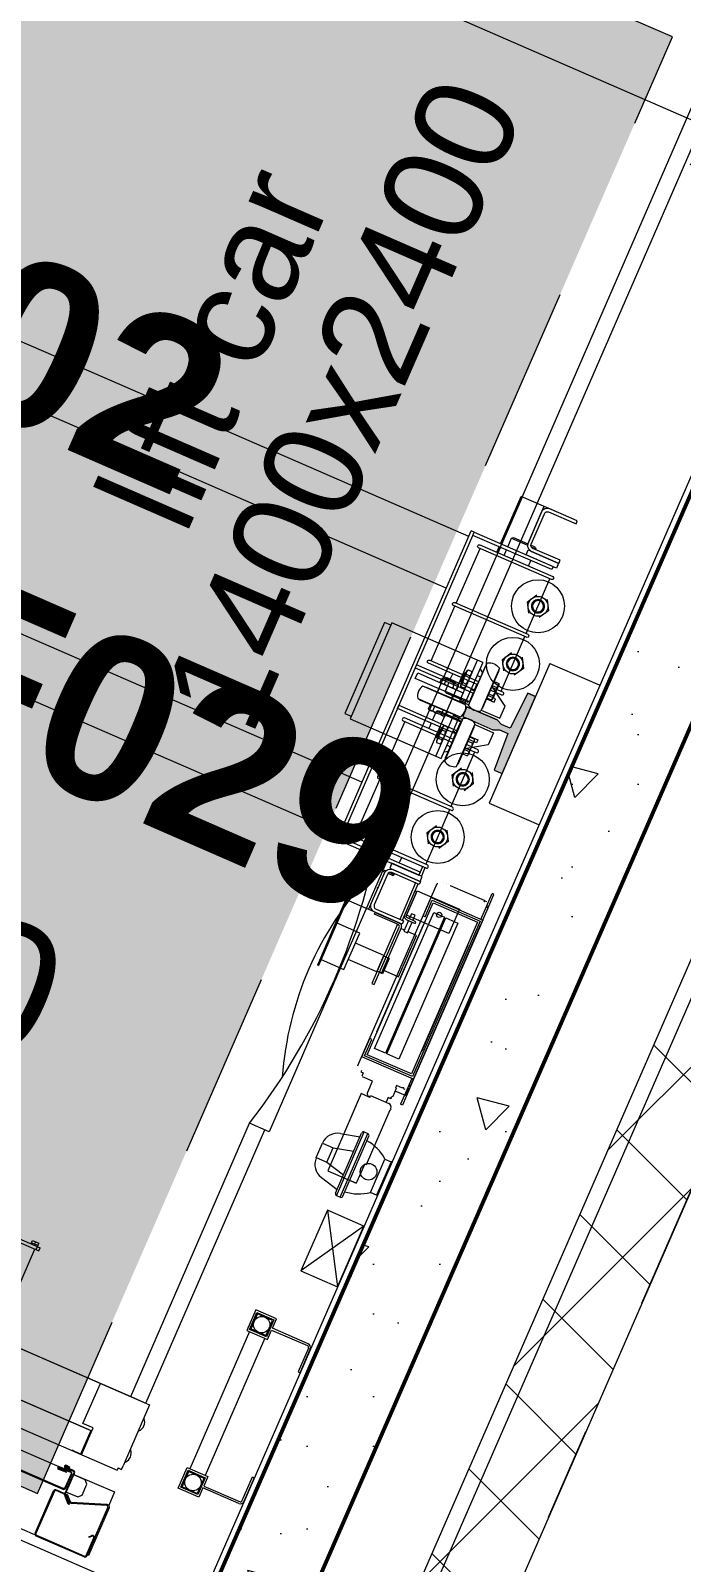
# Model space of a CAD drawing. Header units: millimetres. Extents: x -89663 to 74273, y -103666 to 18539.
# Drawn here: x -6318 to -5335, y -48905 to -46591 of the extents above; entities that cross this region are included whole.
import ezdxf
from ezdxf.enums import TextEntityAlignment as Align

# ---------------------------------------------------------------- set-up
doc = ezdxf.new("R2010")
doc.units = ezdxf.units.MM
doc.header["$MEASUREMENT"] = 0
doc.linetypes.add('Dashed', pattern=[564.444447, 282.222223, -282.222223])
doc.linetypes.add('Double Dashed', pattern=[1093.611073, 529.166651, -211.666656, 141.111112, -211.666656])
for name, color, linetype in [('New_A-05-M_Gross_Int_Catering', 7, 'Continuous'), ('New_A-05-M_Gross_Int_Circulation', 7, 'Continuous'), ('New_A-15-MG_Structural_Grid_Phase_2', 7, 'Continuous'), ('New_A-25-M_Wall_Int', 7, 'Continuous'), ('New_A-80-M_Lift', 7, 'Continuous'), ('New_A-95-D_Dim_Grid.Dim', 7, 'Continuous'), ('New_ArchiCAD Door Markers', 7, 'Continuous')]:
    doc.layers.add(name, color=color, linetype=linetype)
for name, color, linetype, lineweight, true_color in [('New_A-05-M_Gross_Int_Catering_Pen_No__74', 7, 'Continuous', 20, 0x606060), ('New_A-05-M_Gross_Int_Circulation_Pen_No__74', 7, 'Continuous', 20, 0x606060), ('New_A-15-MG_Structural_Grid_Phase_2_Pen_No__222', 7, 'Continuous', 13, 0x65af33), ('New_A-25-M_Wall_Int_Pen_No__107', 7, 'Continuous', 15, 0xa6a6a6), ('New_A-80-M_Lift_Pen_No__107', 7, 'Continuous', 15, 0xa6a6a6), ('New_A-80-M_Lift_Pen_No__27', 7, 'Continuous', 50, 0x2a2a2a), ('New_A-80-M_Lift_Pen_No__61', 7, 'Continuous', 20, 0x6a6a6a)]:
    doc.layers.add(name, color=color, linetype=linetype, lineweight=lineweight, true_color=true_color)
for name, color, linetype, lineweight in [('New_A-25-M_Wall_Int_Pen_No__1', 7, 'Continuous', 13), ('New_A-80-M_Lift_Pen_No__1', 7, 'Continuous', 13), ('New_A-80-M_Lift_Pen_No__89', 8, 'Continuous', 20), ('New_A-95-D_Dim_Grid.Dim_Pen_No__4', 7, 'Continuous', 20), ('New_ArchiCAD Door Markers_Pen_No__1', 7, 'Continuous', 13), ('New_ArchiCAD Door Markers_Pen_No__5', 7, 'Continuous', 25), ('New_ArchiCAD Zone Stamps_Pen_No__9', 7, 'Continuous', 13)]:
    doc.layers.add(name, color=color, linetype=linetype, lineweight=lineweight)
doc.styles.add('GENERATED_STYLE_1', font='')
doc.styles.add('GENERATED_STYLE_2', font='')
doc.styles.add('GENERATED_STYLE_3', font='')
doc.styles.add('GENERATED_STYLE_4', font='')
doc.styles.get('GENERATED_STYLE_1').set_extended_font_data('Arial', bold=True)
doc.styles.get('GENERATED_STYLE_2').set_extended_font_data('Swis721 BT', bold=True)
doc.styles.get('GENERATED_STYLE_3').set_extended_font_data('Arial')
doc.styles.get('GENERATED_STYLE_4').set_extended_font_data('Swis721 BT')
doc.dimstyles.new('GENERATED_STYLE__2', dxfattribs={"dimtxt": 300, "dimasz": 95, "dimexe": 0.18, "dimexo": 0, "dimgap": 0.09, "dimtad": 1, "dimdec": 0, "dimzin": 0, "dimdsep": 46, "dimtxsty": 'GENERATED_STYLE_4', "dimblk": 'ARROWHEAD_2', "dimblk1": 'ARROWHEAD_2', "dimblk2": 'ARROWHEAD_2', "dimcen": 0.09, "dimclrd": 7, "dimclre": 7, "dimclrt": 7, "dimadec": 0, "dimazin": 0, "dimtfac": 1, "dimtdec": 4, "dimtmove": 0, "dimatfit": 3, "dimfxl": 1, "dimtolj": 1, "dimtzin": 0, "dimarcsym": 0})
pattern_1 = [(45, (0, 0), (-367.4235, 367.4235), [50, -250]), (45, (-77.65, 289.8), (-367.4235, 367.4235), [50, -250]), (105, (0, 0), (501.91, 134.4863), [50, -250]), (105, (212.13, 212.13), (501.91, 134.4863), [50, -250]), (165, (35.36, 35.36), (134.4863, 501.91), [50, -250]), (165, (247.5, 247.5), (134.4863, 501.91), [50, -250]), (45, (-35.36, 35.36), (-70.71068, 70.71068), [0, -100, 0, -150]), (90, (7e-15, 70.71), (-100, 0), [0, -75, 0, -125])]

# ---------------------------------------------------------------- blocks, each defined once
blk = doc.blocks.new('Change_WC_INB 0359_27_1', base_point=(-2648.6, -50349.2))
at = {"layer": 'New_A-05-M_Gross_Int_Catering_Pen_No__74', "linetype": 'Continuous'}
blk.add_line((-5235.9, -47859.6), (-5983.6, -49574.3), dxfattribs=at)
at = {"layer": 'New_ArchiCAD Zone Stamps_Pen_No__9'}
for tag, height, style, p in [('ROOM_NAME', 250, 'GENERATED_STYLE_1', (-3071, -48968.5)), ('zoneNameLine2', 250, 'GENERATED_STYLE_1', (-3259.4, -49400.7)), ('ROOM_NUMBER', 200, 'GENERATED_STYLE_3', (-3447.8, -49821.4)), ('measuredAreaCode', 200, 'GENERATED_STYLE_3', (-3604.9, -50181.5)), ('DUMMY_649', 200, 'GENERATED_STYLE_3', (-3297.5, -50315.5)), ('DUMMY_650', 200, 'GENERATED_STYLE_3', (-2947.9, -50467.9)), ('DUMMY_651', 133.3, 'GENERATED_STYLE_3', (-2668.7, -50574.5))]:
    blk.add_attdef(tag, text='', height=height, rotation=336.4404, dxfattribs=dict(at, style=style)).set_placement(p, align=Align.TOP_LEFT)
blk = doc.blocks.new('Slab_44_1', base_point=(-8419.5, -48167.9))
at = {"layer": 'New_A-80-M_Lift_Pen_No__89', "linetype": 'Continuous', "flags": 128}
blk.add_lwpolyline([(-8419.5, -48167.9), (-6008.7, -49219.1), (-4757.7, -46350), (-7168.4, -45298.8)], close=True, dxfattribs=at)
blk = doc.blocks.new('Door Stamp 17_58')
at = {"layer": 'New_ArchiCAD Door Markers_Pen_No__5', "linetype": 'Continuous'}
for p, q in [((623.9, -200), (-623.9, -200)), ((-623.9, -200), (-623.9, -411.8)), ((623.9, -411.8), (623.9, -200)), ((-623.9, -411.8), (623.9, -411.8)), ((-623.9, -411.8), (623.9, -411.8))]:
    blk.add_line(p, q, dxfattribs=at)
at = {"layer": 'New_ArchiCAD Door Markers_Pen_No__1', "style": 'GENERATED_STYLE_2'}
blk.add_attdef('AC_WIDO_ID', text='', height=150, dxfattribs=at).set_placement((-565.1, -367.6), align=Align.BOTTOM_LEFT)
blk = doc.blocks.new('Wall_147_1', base_point=(-8235.2, -48095.5))
at = {"layer": 'New_A-80-M_Lift_Pen_No__107', "linetype": 'Continuous'}
h = blk.add_hatch(dxfattribs=at)
h.set_pattern_fill('Structural_Concrete_0001', color=256, style=0, pattern_type=2)
h.set_pattern_definition(pattern_1)
h.paths.add_polyline_path([(-8235.2, -48095.5), (-8419.5, -48167.9), (-8066.6, -48321.8), (-8010.6, -48193.4)])
h = blk.add_hatch(dxfattribs=at)
h.set_pattern_fill('Structural_Concrete_0001', color=256, style=0, pattern_type=2)
h.set_pattern_definition(pattern_1)
h.paths.add_polyline_path([(-6727.3, -48753), (-6783.3, -48881.3), (-6008.7, -49219.1), (-6081.1, -49034.8)])
at = {"layer": 'New_A-80-M_Lift_Pen_No__1', "linetype": 'Continuous'}
for p, q in [((-8066.6, -48321.8), (-8010.6, -48193.4)), ((-6783.3, -48881.3), (-6727.3, -48753))]:
    blk.add_line(p, q, dxfattribs=at)
at = {"layer": 'New_A-80-M_Lift_Pen_No__1', "linetype": 'Continuous', "flags": 128}
for points in [[(-8010.6, -48193.4), (-8235.2, -48095.5)], [(-8419.5, -48167.9), (-8066.6, -48321.8)], [(-6081.1, -49034.8), (-6727.3, -48753)], [(-6783.3, -48881.3), (-6008.7, -49219.1)]]:
    blk.add_lwpolyline(points, dxfattribs=at)
at = {"layer": 'New_ArchiCAD Door Markers', "linetype": 'Continuous'}
ref = blk.add_blockref('Door Stamp 17_58', (-7369, -48473.2), dxfattribs=dict(at, rotation=336.4404115839918))
ref.add_attrib('AC_WIDO_ID', 'P2-D00.359', dxfattribs={"layer": 'New_ArchiCAD Door Markers_Pen_No__1', "color": 7, "height": 150, "rotation": 336.4404, "style": 'GENERATED_STYLE_2'}).set_placement((-8051.6, -48580.6), align=Align.BOTTOM_LEFT)
blk = doc.blocks.new('Wall_148_1', base_point=(-6081.1, -49034.8))
at = {"layer": 'New_A-80-M_Lift_Pen_No__107', "linetype": 'Continuous'}
h = blk.add_hatch(dxfattribs=at)
h.set_pattern_fill('Structural_Concrete_0001', color=256, style=0, pattern_type=2)
h.set_pattern_definition(pattern_1)
h.paths.add_polyline_path([(-6008.7, -49219.1), (-4757.7, -46350), (-4941.9, -46422.4), (-6081.1, -49034.8)])
at = {"layer": 'New_A-80-M_Lift_Pen_No__27', "linetype": 'Continuous', "flags": 128}
for points in [[(-6008.7, -49219.1), (-4757.7, -46350)], [(-4941.9, -46422.4), (-6081.1, -49034.8)]]:
    blk.add_lwpolyline(points, dxfattribs=at)
blk = doc.blocks.new('Wall_150_1', base_point=(-4494.2, -46449.9))
at = {"layer": 'New_A-25-M_Wall_Int_Pen_No__107', "linetype": 'Continuous'}
h = blk.add_hatch(dxfattribs=at)
h.set_pattern_fill('Concrete_Block_0001', color=256, style=0, pattern_type=2)
h.set_pattern_definition([(45, (0, 0), (-91.92388, 91.92388), []), (135, (0, 0), (91.92388, 91.92388), [])])
h.paths.add_polyline_path([(-4622.5, -46393.9), (-5879.1, -49275.6), (-5750.7, -49331.6), (-4494.2, -46449.9)])
at = {"layer": 'New_A-25-M_Wall_Int_Pen_No__1', "linetype": 'Continuous', "flags": 128}
for points in [[(-4622.5, -46393.9), (-5879.1, -49275.6)], [(-5750.7, -49331.6), (-4494.2, -46449.9)]]:
    blk.add_lwpolyline(points, dxfattribs=at)
blk = doc.blocks.new('Door Stamp 17_66')
at = {"layer": 'New_ArchiCAD Door Markers_Pen_No__5', "linetype": 'Continuous'}
for p, q in [((623.9, -75), (-623.9, -75)), ((-623.9, -75), (-623.9, -286.8)), ((623.9, -286.8), (623.9, -75)), ((-623.9, -286.8), (623.9, -286.8)), ((-623.9, -286.8), (623.9, -286.8))]:
    blk.add_line(p, q, dxfattribs=at)
at = {"layer": 'New_ArchiCAD Door Markers_Pen_No__1', "style": 'GENERATED_STYLE_2'}
blk.add_attdef('AC_WIDO_ID', text='', height=150, dxfattribs=at).set_placement((-565.1, -242.6), align=Align.BOTTOM_LEFT)
blk = doc.blocks.new('Wall_201_1', base_point=(-8419.3, -48167.4))
at = {"layer": 'New_A-80-M_Lift_Pen_No__107', "linetype": 'Continuous'}
for points in [[(-8419.3, -48167.4), (-8439.1, -48175.2), (-8072.4, -48335.1), (-8066.4, -48321.3)], [(-6783.1, -48880.9), (-6789.1, -48894.6), (-5899.4, -49282.6), (-5893.4, -49268.9)]]:
    blk.add_hatch(color=256, dxfattribs=at).paths.add_polyline_path(points)
at = {"layer": 'New_A-80-M_Lift_Pen_No__27', "linetype": 'Continuous'}
for p, q in [((-8072.4, -48335.1), (-8066.4, -48321.3)), ((-6789.1, -48894.6), (-6783.1, -48880.9))]:
    blk.add_line(p, q, dxfattribs=at)
at = {"layer": 'New_A-80-M_Lift_Pen_No__27', "linetype": 'Continuous', "flags": 128}
for points in [[(-8439.1, -48175.2), (-8072.4, -48335.1)], [(-8066.4, -48321.3), (-8419.3, -48167.4)], [(-5893.4, -49268.9), (-6783.1, -48880.9)], [(-6789.1, -48894.6), (-5899.4, -49282.6)], [(-5899.4, -49282.6), (-5893.4, -49268.9)]]:
    blk.add_lwpolyline(points, dxfattribs=at)
at = {"layer": 'New_ArchiCAD Door Markers', "linetype": 'Continuous'}
ref = blk.add_blockref('Door Stamp 17_66', (-7424.7, -48601.1), dxfattribs=dict(at, rotation=336.4404115839916))
ref.add_attrib('AC_WIDO_ID', 'P2-D00.359', dxfattribs={"layer": 'New_ArchiCAD Door Markers_Pen_No__1', "color": 7, "height": 150, "rotation": 336.4404, "style": 'GENERATED_STYLE_2'}).set_placement((-8057.4, -48593.9), align=Align.BOTTOM_LEFT)
blk = doc.blocks.new('Lift 02 _INB 0160_48_1', base_point=(-6698.1, -47957.7))
at = {"layer": 'New_A-05-M_Gross_Int_Circulation_Pen_No__74', "linetype": 'Continuous'}
for p, q in [((-6070.3, -48985), (-4951.1, -46418.4)), ((-8196.9, -48057.7), (-6070.3, -48985))]:
    blk.add_line(p, q, dxfattribs=at)
at = {"layer": 'New_ArchiCAD Zone Stamps_Pen_No__9'}
for tag, height, style, p in [('ROOM_NAME', 250, 'GENERATED_STYLE_1', (-6937.4, -46656.9)), ('zoneNameLine2', 250, 'GENERATED_STYLE_1', (-7125.9, -47089.1)), ('ROOM_NUMBER', 200, 'GENERATED_STYLE_3', (-7314.3, -47509.8)), ('measuredAreaCode', 200, 'GENERATED_STYLE_3', (-7471.3, -47869.9)), ('DUMMY_649', 200, 'GENERATED_STYLE_3', (-7163.9, -48003.9)), ('DUMMY_650', 200, 'GENERATED_STYLE_3', (-6814.4, -48156.3)), ('DUMMY_651', 133.3, 'GENERATED_STYLE_3', (-6535.1, -48262.9))]:
    blk.add_attdef(tag, text='', height=height, rotation=336.4404, dxfattribs=dict(at, style=style)).set_placement(p, align=Align.TOP_LEFT)
blk = doc.blocks.new('Standard grid marker_42')
at = {"layer": 'New_A-15-MG_Structural_Grid_Phase_2_Pen_No__222', "linetype": 'Double Dashed'}
blk.add_line((1051.5, 0), (21061.3, 0), dxfattribs=at)
at = {"layer": 'New_A-15-MG_Structural_Grid_Phase_2_Pen_No__222', "style": 'GENERATED_STYLE_4'}
for tag, p in [('AC_MarkerText_1_0', (-500, 41.2)), ('AC_MarkerText_1_1', (22612.8, 41.2))]:
    blk.add_attdef(tag, text='', height=350, rotation=270, dxfattribs=at).set_placement(p, align=Align.MIDDLE_CENTER)
blk = doc.blocks.new('*D1379')
at = {"layer": 'New_A-95-D_Dim_Grid.Dim_Pen_No__4', "linetype": 'Continuous'}
for p, q in [((-11710.3, -43939.3), (-17690.5, -41331.6)), ((-11672.8, -43853.3), (-11747.8, -44025.2)), ((-11768.3, -43982.1), (-11652.2, -43896.4)), ((-5263.2, -46750.5), (-11710.3, -43939.3)), ((-5225.7, -46664.6), (-5300.7, -46836.5)), ((-5321.2, -46793.4), (-5205.1, -46707.7)), ((927.9, -49450.1), (-5263.2, -46750.5))]:
    blk.add_line(p, q, dxfattribs=at)
at = {"layer": 'New_A-95-D_Dim_Grid.Dim_Pen_No__4', "insert": (-8948.5, -45078.1), "char_height": 300, "attachment_point": 7, "rotation": 336.4404, "style": 'GENERATED_STYLE_4'}
blk.add_mtext('\\A1;{\\fSwis721 BT|b0|i0|c0|p34;7,033}', dxfattribs=at)
blk = doc.blocks.new('ARROWHEAD_2')
at = {"color": 0, "linetype": 'Continuous', "lineweight": 0}
for p, q in [((-0.378, -0.655), (0.378, 0.655)), ((0, 0), (-1, 0))]:
    blk.add_line(p, q, dxfattribs=at)

msp = doc.modelspace()

# ---------------------------------------------------------------- hatches: boundary and pattern name
at = {"layer": 'New_A-80-M_Lift_Pen_No__1', "linetype": 'Continuous'}
msp.add_hatch(color=256, dxfattribs=at).paths.add_polyline_path([(-5658.6, -47612.3), (-5665, -47626.9), (-5619.2, -47646.9), (-5609.5, -47647), (-5596.6, -47652.6), (-5617.4, -47708.1), (-5605.5, -47713.3), (-5554.9, -47596.9), (-5566.8, -47591.7), (-5593.2, -47644.8), (-5606.1, -47639.2), (-5612.8, -47632.2)])
at = {"layer": 'New_A-80-M_Lift_Pen_No__61', "linetype": 'Continuous', "lineweight": 0, "true_color": 0x1a1a1a}
msp.add_hatch(color=179, dxfattribs=at).paths.add_polyline_path([(-6307.4, -48800.3), (-5348.1, -46600.4), (-6631.4, -46040.8), (-7590.7, -48240.7)])

# ---------------------------------------------------------------- linework, layer by layer
at = {"layer": 'New_A-80-M_Lift_Pen_No__1', "linetype": 'Continuous'}
for p, q in [((-6297.7, -47075.8), (-6847.9, -46836.5)), ((-6206, -47115.7), (-6297.7, -47075.8)), ((-5655.8, -47355), (-6206, -47115.7)), ((-6239.9, -47193.7), (-6331.6, -47153.8)), ((-5689.7, -47433), (-6239.9, -47193.7)), ((-5607.7, -47366.1), (-5576.6, -47294.6)), ((-5605.9, -47366.9), (-5574.8, -47295.4)), ((-5519.8, -47319.3), (-5576.6, -47294.6)), ((-5542.2, -47309.6), (-5566.8, -47366.1)), ((-5854.8, -47812.6), (-5652.2, -47346.8)), ((-5850.2, -47814.6), (-5649.6, -47353.4)), ((-5647.6, -47348.8), (-5652.2, -47346.8)), ((-5591, -47357.8), (-5588.4, -47356.8)), ((-5588.4, -47356.8), (-5566.7, -47366.2)), ((-5674.6, -47455.9), (-5638.7, -47373.4)), ((-5613.3, -47379), (-5609.7, -47370.7)), ((-5611.5, -47379.8), (-5607.9, -47371.5)), ((-5602.3, -47383.8), (-5598.7, -47375.5)), ((-5596.7, -47370.9), (-5591, -47357.8)), ((-5591, -47357.8), (-5567, -47368.3)), ((-5555.4, -47371.1), (-5562, -47368.2)), ((-5561.6, -47370.6), (-5554.3, -47373.8)), ((-5555.4, -47371.1), (-5554.3, -47373.8)), ((-5554.9, -47374.9), (-5554.3, -47373.8)), ((-5565.6, -47399.7), (-5562, -47391.5)), ((-5569.1, -47501.8), (-5533.2, -47419.2)), ((-5567.1, -47453.6), (-5553.1, -47443.3)), ((-5712.5, -47543), (-5676.6, -47460.5)), ((-5565.1, -47470.8), (-5567.1, -47453.6)), ((-5555.2, -47469.7), (-5554.6, -47468.3)), ((-5535.3, -47467.4), (-5549.2, -47477.7)), ((-5547.2, -47451.3), (-5547.8, -47452.7)), ((-5537.3, -47450.2), (-5535.3, -47467.4)), ((-5817.3, -47726.4), (-6367.5, -47487.1)), ((-5783.2, -47485), (-5843, -47622.6)), ((-5772, -47485.5), (-5835, -47630.4)), ((-5773.6, -47489.2), (-5783.2, -47485)), ((-5634.4, -47545.3), (-5772, -47485.5)), ((-5607, -47588.9), (-5571.1, -47506.4)), ((-5669.9, -47604.4), (-5642.7, -47541.8)), ((-5605, -47540.7), (-5591, -47530.4)), ((-5603, -47557.9), (-5605, -47540.7)), ((-5585.1, -47538.5), (-5585.7, -47539.8)), ((-5575.2, -47537.3), (-5573.2, -47554.5)), ((-5851.2, -47804.4), (-6401.4, -47565.1)), ((-5683.7, -47570.8), (-5680.1, -47562.6)), ((-5663.2, -47561.9), (-5668.4, -47573.8)), ((-5668, -47580), (-5658.5, -47558)), ((-5661.2, -47561.1), (-5667.6, -47575.8)), ((-5661.2, -47561.1), (-5663.2, -47561.9)), ((-5634.4, -47545.3), (-5662, -47608.6)), ((-5660.1, -47561.6), (-5661.2, -47561.1)), ((-5651.1, -47561.2), (-5660.7, -47583.2)), ((-5659.5, -47563), (-5654.1, -47565.4)), ((-5658.5, -47558), (-5656.7, -47556.7)), ((-5656.7, -47556.7), (-5651.4, -47559)), ((-5651.4, -47559), (-5651.1, -47561.2)), ((-5638, -47567.4), (-5643.1, -47565.2)), ((-5638.8, -47555.4), (-5635.2, -47560.9)), ((-5533.1, -47546.8), (-5624.8, -47757.7)), ((-5593.1, -47556.8), (-5592.5, -47555.4)), ((-5573.2, -47554.5), (-5587.1, -47564.8)), ((-5533.1, -47546.8), (-5458.8, -47579.1)), ((-5700.8, -47585), (-5703, -47590)), ((-5699, -47574.8), (-5696.6, -47569.4)), ((-5697.7, -47576.5), (-5699, -47574.8)), ((-5675.7, -47586.1), (-5697.7, -47576.5)), ((-5696.6, -47569.4), (-5694.5, -47569.2)), ((-5694.5, -47569.2), (-5672.5, -47578.7)), ((-5690.3, -47572.2), (-5692.6, -47577.5)), ((-5685.7, -47575.4), (-5691.4, -47588.5)), ((-5690.3, -47569.6), (-5690.8, -47570.8)), ((-5688.4, -47568.8), (-5690.3, -47569.6)), ((-5675.7, -47575.9), (-5690.3, -47569.6)), ((-5676.4, -47574), (-5688.4, -47568.8)), ((-5677.6, -47577.7), (-5679.9, -47583.1)), ((-5675.7, -47575.9), (-5676.4, -47574)), ((-5676.2, -47577.1), (-5675.7, -47575.9)), ((-5673.6, -47585.8), (-5675.7, -47586.1)), ((-5671.2, -47580.5), (-5673.6, -47585.8)), ((-5672.5, -47578.7), (-5671.2, -47580.5)), ((-5668.4, -47573.8), (-5667.6, -47575.8)), ((-5667.8, -47582.1), (-5668, -47580)), ((-5662.4, -47584.4), (-5667.8, -47582.1)), ((-5667.6, -47575.8), (-5666.4, -47576.3)), ((-5665, -47575.7), (-5659.7, -47578.1)), ((-5660.7, -47583.2), (-5662.4, -47584.4)), ((-5647.2, -47588.5), (-5652.2, -47586.3)), ((-5647, -47586.8), (-5643.4, -47578.5)), ((-5620.2, -47580.2), (-5613.3, -47583.2)), ((-5610.6, -47578.9), (-5620.1, -47600.7)), ((-5617.5, -47573.9), (-5610.6, -47576.9)), ((-5610.6, -47576.9), (-5610.6, -47578.9)), ((-5716.6, -47615.6), (-5713.6, -47608.7)), ((-5707.3, -47611.5), (-5710.3, -47618.4)), ((-5691.4, -47588.5), (-5654.7, -47604.5)), ((-5690.3, -47591.2), (-5691.4, -47588.5)), ((-5690.3, -47591.2), (-5657.3, -47605.5)), ((-5679.7, -47594.1), (-5681.9, -47599.2)), ((-5661, -47606.3), (-5669.2, -47602.7)), ((-5661.2, -47606.8), (-5655.5, -47609.3)), ((-5657.3, -47605.5), (-5654.7, -47604.5)), ((-5649, -47591.4), (-5654.7, -47604.5)), ((-5621.6, -47602.1), (-5628.5, -47599.1)), ((-5625.7, -47592.8), (-5618.8, -47595.8)), ((-5620.1, -47600.7), (-5621.6, -47602.1)), ((-5566.8, -47591.7), (-5554.9, -47596.9)), ((-5843, -47622.6), (-5833.4, -47626.7)), ((-5835, -47630.4), (-5697.4, -47690.2)), ((-5715.2, -47617.1), (-5716.6, -47615.6)), ((-5693.4, -47626.6), (-5715.2, -47617.1)), ((-5710.4, -47632.3), (-5704.7, -47619.1)), ((-5678.5, -47624), (-5705.7, -47686.6)), ((-5704.7, -47619.1), (-5702.1, -47618.1)), ((-5704.7, -47619.1), (-5668, -47635.1)), ((-5702.1, -47618.1), (-5669.1, -47632.5)), ((-5694.7, -47616.9), (-5697.7, -47623.9)), ((-5697.4, -47690.2), (-5669.9, -47627)), ((-5691.4, -47626.6), (-5693.4, -47626.6)), ((-5688.4, -47619.7), (-5691.4, -47626.6)), ((-5670.9, -47629.3), (-5679.2, -47625.7)), ((-5670.7, -47628.8), (-5665, -47631.3)), ((-5668, -47635.1), (-5669.1, -47632.5)), ((-5665, -47626.9), (-5619.2, -47646.9)), ((-5752.4, -47634.7), (-5788.3, -47717.3)), ((-5712.4, -47636.8), (-5716, -47645.1)), ((-5705, -47657.9), (-5699.8, -47646)), ((-5695, -47642.1), (-5704.6, -47664.1)), ((-5704.2, -47659.9), (-5697.8, -47645.2)), ((-5699.8, -47646), (-5697.8, -47645.2)), ((-5697.8, -47645.2), (-5696.6, -47645.7)), ((-5696.1, -47647.1), (-5690.7, -47649.5)), ((-5693.3, -47640.8), (-5695, -47642.1)), ((-5687.9, -47643.1), (-5693.3, -47640.8)), ((-5687.7, -47645.2), (-5687.9, -47643.1)), ((-5674.6, -47651.5), (-5679.6, -47649.3)), ((-5675.7, -47652.8), (-5679.3, -47661.1)), ((-5673.7, -47648.2), (-5668, -47635.1)), ((-5619.2, -47646.9), (-5609.5, -47647)), ((-5596.6, -47652.6), (-5617.4, -47708.1)), ((-5609.5, -47647), (-5596.6, -47652.6)), ((-5593.2, -47644.8), (-5606.1, -47639.2)), ((-5586.8, -47670.3), (-5580, -47654.5)), ((-5704.2, -47659.9), (-5705, -47657.9)), ((-5704.6, -47664.1), (-5704.4, -47666.2)), ((-5704.4, -47666.2), (-5699, -47668.5)), ((-5703, -47660.4), (-5704.2, -47659.9)), ((-5701.6, -47659.8), (-5696.2, -47662.2)), ((-5699, -47668.5), (-5697.3, -47667.3)), ((-5693.1, -47680.2), (-5686.6, -47679.1)), ((-5683.8, -47672.6), (-5688.8, -47670.4)), ((-5646.9, -47680.6), (-5682.8, -47763.1)), ((-5662.3, -47676.9), (-5655.4, -47679.9)), ((-5656.8, -47664.3), (-5649.9, -47667.3)), ((-5656.7, -47684.8), (-5647.2, -47663)), ((-5647.2, -47661), (-5654.1, -47658)), ((-5647.2, -47663), (-5647.2, -47661)), ((-5665, -47683.2), (-5658.1, -47686.2)), ((-5658.1, -47686.2), (-5656.7, -47684.8)), ((-5790.3, -47721.8), (-5826.2, -47804.4)), ((-5680.7, -47715), (-5666.8, -47704.7)), ((-5678.8, -47732.2), (-5680.7, -47715)), ((-5660.9, -47712.7), (-5661.5, -47714.1)), ((-5650.9, -47711.6), (-5649, -47728.8)), ((-5668.8, -47731), (-5668.2, -47729.7)), ((-5649, -47728.8), (-5662.9, -47739.1)), ((-5684.8, -47767.7), (-5720.7, -47850.2)), ((-5624.8, -47757.7), (-5550.6, -47790)), ((-5758, -47795.6), (-5957.4, -48254.1)), ((-5787.3, -47782.8), (-5758, -47795.6)), ((-5718.6, -47802.1), (-5704.7, -47791.8)), ((-5850.2, -47814.6), (-5854.8, -47812.6)), ((-5805, -47819.6), (-5808.4, -47827.4)), ((-5716.7, -47819.3), (-5718.6, -47802.1)), ((-5706.7, -47818.1), (-5706.1, -47816.8)), ((-5686.9, -47815.9), (-5700.8, -47826.2)), ((-5698.8, -47799.8), (-5699.4, -47801.2)), ((-5688.8, -47798.7), (-5686.9, -47815.9)), ((-8033.4, -47842.2), (-6137.9, -48666.6)), ((-5808.5, -47832.8), (-5882.7, -48003.3)), ((-5810.3, -47832), (-5859.4, -47944.8)), ((-5803.1, -47820.4), (-5806.5, -47828.2)), ((-5799.3, -47836.8), (-5805, -47849.9)), ((-5794, -47824.4), (-5797.3, -47832.2)), ((-5757.3, -47840.3), (-5760.7, -47848.1)), ((-5807.1, -47918.5), (-5782.5, -47861.9)), ((-5805, -47849.9), (-5781, -47860.3)), ((-5805, -47849.9), (-5804, -47852.5)), ((-5804, -47852.5), (-5782.3, -47861.9)), ((-5771, -47866.9), (-5777.6, -47864)), ((-5775.6, -47862.7), (-5768.4, -47865.8)), ((-5771, -47866.9), (-5768.4, -47865.8)), ((-5767.8, -47864.6), (-5768.4, -47865.8)), ((-5725.6, -47854.1), (-5731, -47866.5)), ((-5722, -47855.7), (-5727.4, -47868.1)), ((-5792.2, -47886.8), (-5794, -47886)), ((-5736.2, -47878.4), (-5760.1, -47933.4)), ((-5732.5, -47880), (-5756.5, -47935)), ((-5684.1, -47882.3), (-5632.7, -47904.6)), ((-5784.6, -47928.2), (-5839.6, -47904.3)), ((-5809.2, -48137.8), (-5709.5, -47908.5)), ((-5724.6, -47928.2), (-5712.6, -47900.6)), ((-5721.8, -47929.4), (-5711.1, -47904.6)), ((-5712.6, -47900.6), (-5634.7, -47934.5)), ((-5711.1, -47904.6), (-5638.6, -47936.1)), ((-5709.5, -47908.5), (-5642.6, -47937.7)), ((-5637.4, -47933.4), (-5620.5, -47894.4)), ((-5634.7, -47934.5), (-5617.7, -47895.6)), ((-5632.7, -47904.6), (-5632.1, -47906.1)), ((-5632.5, -47906.9), (-5632.1, -47906.1)), ((-5617.7, -47895.6), (-5620.5, -47894.4)), ((-5779.7, -48136.4), (-5690.4, -47931)), ((-5746.8, -47935.2), (-5753.8, -47951.4)), ((-5742.2, -47924.8), (-5745.6, -47932.5)), ((-5736.7, -47927.2), (-5742.2, -47924.8)), ((-5740.1, -47934.9), (-5736.7, -47927.2)), ((-5634.7, -47934.5), (-5739.2, -48174.8)), ((-5721.8, -47929.4), (-5724.6, -47928.2)), ((-5690.4, -47931), (-5672.1, -47939)), ((-5859.4, -47944.8), (-5884.5, -48002.5)), ((-5820.4, -47954.1), (-5854.8, -47939.1)), ((-5844.3, -48009.1), (-5820.4, -47954.1)), ((-5763.3, -47940.8), (-5802.2, -48030.1)), ((-5798.5, -48031.7), (-5760.9, -47945.1)), ((-5794.7, -48103.2), (-5724.9, -47942.7)), ((-5761.9, -48020.1), (-5734.7, -47957.6)), ((-5672.1, -47939), (-5761.4, -48144.4)), ((-5758.8, -47940.3), (-5758.5, -47939.6)), ((-5753, -47949.6), (-5758.5, -47947.2)), ((-5753.8, -47951.4), (-5748.3, -47953.8)), ((-5748.3, -47953.8), (-5741.3, -47937.6)), ((-5734.7, -47957.6), (-5747.5, -47952)), ((-5642.6, -47937.7), (-5742.3, -48166.9)), ((-5638.6, -47936.1), (-5740.7, -48170.9)), ((-5732.8, -48159.4), (-5638, -47941.6)), ((-5724.9, -47942.7), (-5724.5, -47942.9)), ((-8097.5, -47967), (-6270.5, -48761.6)), ((-8023.9, -47966.2), (-6187, -48765.2)), ((-5783.9, -47988.1), (-5827, -47969.3)), ((-5657.1, -47972.2), (-5726.9, -48132.7)), ((-5657.5, -47972), (-5657.1, -47972.2)), ((-5884.5, -48002.5), (-5882.7, -48003.3)), ((-5878.7, -47994.2), (-5844.3, -48009.1)), ((-5794.6, -48012.6), (-5837.7, -47993.9)), ((-5794.6, -48012.6), (-5783.9, -47988.1)), ((-5776, -47992.5), (-5786, -48015.4)), ((-5776, -47992.5), (-5784.3, -47988.9)), ((-5786, -48015.4), (-5794.2, -48011.8)), ((-5785.7, -48009.7), (-5761.9, -48020.1)), ((-5802.2, -48030.1), (-5798.5, -48031.7)), ((-5817.1, -48140.9), (-5805.2, -48113.4)), ((-5813.2, -48139.3), (-5802.4, -48114.6)), ((-5802.4, -48114.6), (-5805.2, -48113.4)), ((-5794.3, -48103.4), (-5794.7, -48103.2)), ((-5739.2, -48174.8), (-5817.1, -48140.9)), ((-5740.7, -48170.9), (-5813.2, -48139.3)), ((-5742.3, -48166.9), (-5809.2, -48137.8)), ((-5761.4, -48144.4), (-5779.7, -48136.4)), ((-5726.9, -48132.7), (-5727.3, -48132.5)), ((-5741.9, -48173.6), (-5758.9, -48212.6)), ((-5739.2, -48174.8), (-5756.1, -48213.8)), ((-5748.9, -48194), (-5746.3, -48187.9)), ((-5818.2, -48196.6), (-5868.8, -48313.1)), ((-5826.6, -48215.9), (-5822.2, -48205.8)), ((-5805.3, -48202.2), (-5818.2, -48196.6)), ((-5805.3, -48202.2), (-5804.1, -48199.4)), ((-5804.1, -48199.4), (-5776.6, -48211.4)), ((-5751.3, -48199.5), (-5767, -48192.7)), ((-5756.1, -48213.8), (-5758.9, -48212.6)), ((-5751.3, -48199.5), (-5748.9, -48194)), ((-5810.2, -48303.7), (-5774.3, -48221.1)), ((-5773.5, -48219.3), (-5774.3, -48221.1)), ((-5957.4, -48254.1), (-5986.8, -48241.4)), ((-5857.1, -48346.9), (-5817.6, -48256.1)), ((-5855.5, -48350.8), (-5813.6, -48254.5)), ((-5850, -48353.2), (-5808.1, -48256.9)), ((-5849.5, -48256.6), (-5820, -48261.6)), ((-5813.6, -48254.5), (-5808.1, -48256.9)), ((-5886.1, -48293.3), (-5876.6, -48271.3)), ((-5876.6, -48271.3), (-5860.5, -48278.3)), ((-5870.1, -48300.3), (-5860.5, -48278.3)), ((-5860.5, -48278.3), (-5829.5, -48283.5)), ((-5846.1, -48351.6), (-5806.6, -48260.9)), ((-5886.1, -48293.3), (-5870.1, -48300.3)), ((-5870.1, -48300.3), (-5845.2, -48319.4)), ((-5813, -48302.5), (-5824.9, -48330)), ((-5813, -48302.5), (-5810.2, -48303.7)), ((-5804.3, -48345.8), (-5782.4, -48295.4)), ((-5773.2, -48299.4), (-5795.1, -48349.8)), ((-5794.2, -48350.2), (-5772.3, -48299.8)), ((-5782.4, -48295.4), (-5773.2, -48299.4)), ((-5772.3, -48299.8), (-5773.2, -48299.4)), ((-5878.4, -48323.1), (-5854.7, -48341.4)), ((-5868.8, -48313.1), (-5825.7, -48331.8)), ((-5825.7, -48331.8), (-5833.1, -48328.6)), ((-5779.1, -48315.4), (-5780, -48315)), ((-5776.6, -48309.8), (-5777.5, -48309.4)), ((-7503.6, -48344.1), (-6311.5, -48862.6)), ((-5850, -48353.2), (-5855.5, -48350.8)), ((-5824.9, -48330), (-5825.7, -48331.8)), ((-5794.2, -48350.2), (-5804.3, -48345.8)), ((-5789.8, -48340.2), (-5790.8, -48339.8)), ((-5787.4, -48334.6), (-5788.3, -48334.2)), ((-6428.6, -48374.8), (-6303.1, -48429.4)), ((-5869.4, -48372.7), (-5854.3, -48488.4)), ((-6430.6, -48379.4), (-6305.1, -48434)), ((-5814.4, -48396.7), (-5909.3, -48464.4)), ((-6316.2, -48422), (-6314.6, -48418.3)), ((-6314.6, -48418.3), (-6305.4, -48422.3)), ((-6310.2, -48420.7), (-6311.6, -48424)), ((-6852.9, -48433), (-6229.7, -48704.1)), ((-6357.6, -48538.7), (-6311, -48431.4)), ((-6316.6, -48421.8), (-6317.3, -48423.2)), ((-6306.6, -48426.2), (-6316.6, -48421.8)), ((-6309.1, -48432.2), (-6307.2, -48427.7)), ((-6306.6, -48426.2), (-6307.2, -48427.6)), ((-6305.4, -48422.3), (-6307, -48426)), ((-6305.1, -48434), (-6303.1, -48429.4)), ((-5977.4, -48523.1), (-5990.9, -48554.3)), ((-5987, -48552.7), (-5975.8, -48527.1)), ((-5975, -48529), (-5985.6, -48553.3)), ((-5946.2, -48536.7), (-5977.4, -48523.1)), ((-5975.8, -48527.1), (-5950.1, -48538.2)), ((-5952.1, -48539), (-5975, -48529)), ((-5952.4, -48550.9), (-5946.2, -48536.7)), ((-5986.8, -48556.1), (-6076.9, -48763.3)), ((-5990.9, -48554.3), (-5959.7, -48567.9)), ((-5961.3, -48563.9), (-5987, -48552.7)), ((-5962.1, -48561.9), (-5985, -48552)), ((-5962.7, -48563.3), (-5952.1, -48539)), ((-5950.1, -48538.2), (-5961.3, -48563.9)), ((-5959.7, -48567.9), (-5953.6, -48553.6)), ((-5953.6, -48553.6), (-5899.5, -48577.2)), ((-5898.3, -48574.4), (-5952.4, -48550.9)), ((-5963.9, -48566.1), (-6054, -48773.3)), ((-5897.9, -48581.1), (-5913.5, -48616.9)), ((-5910.7, -48618.1), (-5895.2, -48582.3)), ((-5913.5, -48616.9), (-5910.7, -48618.1)), ((-6238.5, -48694.8), (-6212.2, -48634.3)), ((-6137.9, -48666.6), (-6177.9, -48758.7)), ((-6166.3, -48654.2), (-6143.4, -48664.2)), ((-6222.9, -48701.6), (-6238.5, -48694.8)), ((-6240.5, -48741.9), (-6222.9, -48701.6)), ((-6185.6, -48761.9), (-6187, -48765.2)), ((-6185.6, -48761.9), (-6180.3, -48764.2)), ((-6180.3, -48764.2), (-6177.9, -48758.7)), ((-6094.6, -48792.7), (-6081.1, -48761.5)), ((-6090.7, -48791.2), (-6079.5, -48765.5)), ((-6088.7, -48790.4), (-6078.1, -48766.1)), ((-6081.1, -48761.5), (-6049.9, -48775.1)), ((-6079.5, -48765.5), (-6053.8, -48776.7)), ((-6078.7, -48767.5), (-6055.8, -48777.4)), ((-6252.1, -48771.6), (-6190.8, -48798.2)), ((-6065, -48802.3), (-6090.7, -48791.2)), ((-6065.8, -48800.4), (-6088.7, -48790.4)), ((-6055.2, -48776.1), (-6065.8, -48800.4)), ((-6053.8, -48776.7), (-6065, -48802.3)), ((-6049.9, -48775.1), (-6056.1, -48789.3)), ((-6056.1, -48789.3), (-6002, -48812.8)), ((-5998, -48811.3), (-5982.5, -48775.5)), ((-5979.7, -48776.7), (-5995.3, -48812.5)), ((-5982.5, -48775.5), (-5979.7, -48776.7)), ((-6310.7, -48860.7), (-6282.8, -48796.7)), ((-6281.7, -48797.2), (-6309.6, -48861.2)), ((-6267.7, -48801.2), (-6279.2, -48796.2)), ((-6278.7, -48795.1), (-6267.2, -48800.1)), ((-6260.9, -48816.9), (-6266.6, -48802.3)), ((-6265.5, -48801.8), (-6259.8, -48816.4)), ((-6190.8, -48798.2), (-6199.6, -48818.5)), ((-6063.4, -48806.3), (-6094.6, -48792.7)), ((-6057.3, -48792.1), (-6063.4, -48806.3)), ((-6003.2, -48815.6), (-6057.3, -48792.1)), ((-6259.8, -48816.4), (-6260.9, -48816.9)), ((-6201, -48821.6), (-6233.5, -48896.5)), ((-6291.8, -48872.3), (-6309.1, -48864.8)), ((-6308.6, -48863.7), (-6291.3, -48871.2)), ((-6236.8, -48896.2), (-6291.8, -48872.3)), ((-6291.3, -48871.2), (-6236.3, -48895.1)), ((-6233.8, -48894.1), (-6222.3, -48867.7)), ((-6221.2, -48868.2), (-6232.7, -48894.6)), ((-6229.8, -48865.9), (-6225.2, -48864.1)), ((-6229.3, -48867), (-6229.8, -48865.9)), ((-6224.8, -48865.2), (-6229.3, -48867)), ((-6233.5, -48896.5), (-6234.3, -48896.2))]:
    msp.add_line(p, q, dxfattribs=at)
at = {"layer": 'New_A-80-M_Lift_Pen_No__1', "linetype": 'Continuous', "flags": 128}
for points in [[(-5764.4, -47792.8), (-5176.2, -46440.4), (-6505.9, -45862.1), (-7473.1, -48085.9)], [(-5787.3, -47782.8), (-5209.1, -46453.4), (-6492.9, -45895), (-7450.2, -48095.8)], [(-5646.5, -47587), (-5734.6, -47548.7), (-5736.6, -47553.3), (-5648.5, -47591.6)], [(-5629, -47548.3), (-5630.6, -47550.4), (-5654.6, -47605.5), (-5655, -47608.1)], [(-5610.6, -47556.3), (-5611, -47559), (-5635, -47614), (-5636.6, -47616.1)], [(-5722.7, -47582.2), (-5720, -47582.6), (-5665, -47606.5), (-5662.9, -47608.2)], [(-5637.1, -47617.2), (-5608.9, -47629.5), (-5600.9, -47611.2), (-5620.7, -47581.3)], [(-5675.3, -47653), (-5763.3, -47614.7), (-5761.3, -47610.1), (-5673.3, -47648.4)], [(-5730.6, -47600.6), (-5728.5, -47602.2), (-5673.5, -47626.2), (-5670.8, -47626.6)], [(-5658.6, -47612.3), (-5665, -47626.9), (-5619.2, -47646.9), (-5609.5, -47647), (-5596.6, -47652.6), (-5617.4, -47708.1), (-5605.5, -47713.3), (-5554.9, -47596.9), (-5566.8, -47591.7), (-5593.2, -47644.8), (-5606.1, -47639.2), (-5612.8, -47632.2), (-5658.6, -47612.3), (-5612.8, -47632.2)], [(-5628.9, -47600.1), (-5617.4, -47605.1), (-5615.4, -47600.5), (-5626.9, -47595.5)], [(-5691.5, -47692.2), (-5691.1, -47689.5), (-5667.2, -47634.5), (-5665.5, -47632.4)], [(-5673.2, -47700.2), (-5671.5, -47698.1), (-5647.6, -47643.1), (-5647.2, -47640.4)], [(-5646.7, -47639.2), (-5618.5, -47651.5), (-5626.4, -47669.9), (-5661.8, -47675.8)], [(-5653.6, -47657), (-5642.1, -47662), (-5644.1, -47666.6), (-5655.6, -47661.5)], [(-5822.2, -48154.5), (-5823.1, -48154.1), (-5703.5, -47879), (-5702.5, -47879.4)], [(-5694.5, -47877.7), (-5694.4, -47877.6)], [(-5689.4, -47879.8), (-5689.4, -47879.9)], [(-5684.1, -47882.3), (-5684, -47882.1)], [(-5632.1, -47907), (-5631.4, -47905.2), (-5629.1, -47906.2), (-5629.1, -47906.3)], [(-5626.5, -47912.9), (-5628, -47916.3), (-5627.2, -47916.6), (-5743.6, -48184.4), (-5744.4, -48184), (-5745.9, -48187.3)], [(-7450.2, -48095.8), (-6166.3, -48654.2), (-5986.8, -48241.4)], [(-5818, -48161.7), (-5817.9, -48161.6), (-5817.7, -48161.7), (-5818.6, -48163.7), (-5815.4, -48165.1), (-5817.5, -48170.1)], [(-5755.3, -48186.6), (-5755.4, -48186.6), (-5756.1, -48188.4), (-5765.1, -48184.5), (-5766.7, -48188.3), (-5765.4, -48188.9), (-5770.5, -48200.8), (-5773.2, -48201.8), (-5773.8, -48203.2), (-5773.1, -48203.5), (-5773.5, -48204.4), (-5777.7, -48202.6), (-5780.8, -48209.6)], [(-5754, -48187.2), (-5754.8, -48189), (-5752.5, -48190)], [(-6143.4, -48664.2), (-5963.8, -48251.3)], [(-6871.3, -48467.2), (-6855.8, -48431.8), (-6226.7, -48705.4), (-6242.2, -48740.9), (-6255, -48735.3)], [(-6263.5, -48798.4), (-6246.5, -48805.8), (-6239.9, -48803.3), (-6232.6, -48786.6), (-6235.2, -48780), (-6252.4, -48772.5)]]:
    msp.add_lwpolyline(points, dxfattribs=at)
at = {"layer": 'New_A-80-M_Lift_Pen_No__1', "linetype": 'Dashed', "flags": 128}
msp.add_lwpolyline([(-6307.4, -48800.3), (-5348.1, -46600.4), (-6631.4, -46040.8), (-7590.7, -48240.7)], close=True, dxfattribs=at)
at = {"layer": 'New_A-80-M_Lift_Pen_No__1', "linetype": 'Continuous', "flags": 128}
for points in [[(-5491.8, -47331.5), (-5533.1, -47313.5, 0.414214), (-5546.2, -47318.7), (-5566.2, -47364.6, 0.414214), (-5561, -47377.7), (-5519.7, -47395.7), (-5517.7, -47391.1), (-5559, -47373.1, -0.414214), (-5561.6, -47366.6), (-5541.6, -47320.7, -0.414214), (-5535.1, -47318.1), (-5493.8, -47336.1)], [(-5641, -47372.4, -1), (-5639, -47367.8), (-5529, -47415.7, -1), (-5530.9, -47420.2)], [(-5678.9, -47459.5, -1), (-5676.9, -47454.9), (-5566.8, -47502.8, -1), (-5568.8, -47507.4)], [(-5790.6, -47716.3, 1), (-5792.5, -47720.8), (-5682.5, -47768.7, 1), (-5680.5, -47764.1)], [(-5828.4, -47803.4, 1), (-5830.4, -47808), (-5720.4, -47855.8, 1), (-5718.4, -47851.2)], [(-5756.6, -47940.4), (-5797.9, -47922.4, -0.414214), (-5803.1, -47909.3), (-5783.1, -47863.4, -0.414214), (-5770, -47858.3), (-5728.7, -47876.2), (-5730.7, -47880.8), (-5772, -47862.8, 0.414214), (-5778.6, -47865.4), (-5798.5, -47911.3, 0.414214), (-5795.9, -47917.9), (-5754.6, -47935.8)], [(-5787.6, -48014.2), (-5790.4, -48013), (-5760.9, -47945.1, 0.414214), (-5762.4, -47941.1), (-5798.2, -47925.6), (-5797, -47922.8), (-5761.2, -47938.4, -0.414214), (-5758.1, -47946.3)], [(-6255.5, -48771.5, 0.414214), (-6257.1, -48767.4), (-6274, -48760.1, 1.031455), (-6275.5, -48763.8), (-6263.3, -48768.2), (-6262.9, -48767.1), (-6275.1, -48762.7, -1.031455), (-6274.5, -48761.2), (-6257.6, -48768.5, -0.414214), (-6256.6, -48771), (-6265.7, -48791.9, -0.414214), (-6268.2, -48792.9), (-6891.6, -48521.8, -0.414214), (-6892.6, -48519.3), (-6886.6, -48505.6, -1.07124), (-6885.2, -48506.3), (-6888.2, -48511.3), (-6887.2, -48511.9), (-6884.2, -48507, 1.07124), (-6887.7, -48505.1), (-6893.7, -48518.8, 0.414214), (-6892.1, -48522.9), (-6268.7, -48794, 0.414214), (-6264.6, -48792.4)], [(-6258.6, -48761.1), (-6263.6, -48758.1, 1.07124), (-6265.4, -48761.6), (-6253.4, -48766.8, -0.414214), (-6252.4, -48769.3), (-6265.5, -48799.4, 0.198912), (-6265.5, -48801.8), (-6259.8, -48816.4), (-6258.6, -48816), (-6264.4, -48801.4, -0.198912), (-6264.4, -48799.9), (-6251.3, -48769.8, 0.414214), (-6252.9, -48765.7), (-6264.9, -48760.5, -1.07124), (-6264.2, -48759.1), (-6259.2, -48762.1)], [(-6257.9, -48812.5, 0.291473), (-6256.2, -48813.7), (-6202.5, -48816.9, -0.520567), (-6199.1, -48822.4), (-6230.4, -48894.4), (-6232.3, -48893.6), (-6201, -48821.6, 0.520567), (-6202.6, -48818.9), (-6256.4, -48815.6, -0.291473), (-6259.7, -48813.2), (-6264.2, -48802), (-6262.3, -48801.3)]]:
    msp.add_lwpolyline(points, format="xyb", close=True, dxfattribs=at)
for points in [[(-5530.4, -47405.2), (-5649.6, -47353.4), (-5647.6, -47348.8), (-5528.4, -47400.6)], [(-5523.4, -47402.8), (-5569.2, -47382.9), (-5566, -47375.5), (-5520.2, -47395.5)], [(-5667.7, -47599.3), (-5736.5, -47569.4), (-5732.9, -47561.2), (-5664.1, -47591.1)], [(-5729, -47861.9), (-5848.2, -47810), (-5850.2, -47814.6), (-5731, -47866.5)], [(-5726, -47868.7), (-5771.8, -47848.7), (-5775, -47856.1), (-5729.2, -47876)], [(-5686, -47954.8), (-5749.7, -47927), (-5733.8, -47890.4), (-5670, -47918.1)], [(-5708.7, -47923.1), (-5692.2, -47930.2), (-5781.6, -48135.6), (-5798.1, -48128.5)], [(-5854.3, -48488.4), (-5814.4, -48396.7), (-5869.4, -48372.7), (-5909.3, -48464.4)]]:
    msp.add_lwpolyline(points, close=True, dxfattribs=at)
for points in [[(-5642.9, -47578.7), (-5716.8, -47546.6, -1), (-5714.8, -47542), (-5641, -47574.1)], [(-5656, -47610.4), (-5628, -47546, -0.300004), (-5609.6, -47554), (-5637.6, -47618.4)], [(-5660.6, -47609.2), (-5725, -47581.2, 0.300004), (-5732.9, -47599.6), (-5668.6, -47627.6)], [(-5621.3, -47582.7), (-5604.7, -47589.9, -1), (-5606.7, -47594.5), (-5623.3, -47587.3)], [(-5678.2, -47661.5), (-5752.7, -47629.1, 1), (-5754.7, -47633.7), (-5680.2, -47666.1)], [(-5664.5, -47630.1), (-5692.5, -47694.5, 0.300004), (-5674.2, -47702.5), (-5646.2, -47638.1)], [(-5661.9, -47674.1), (-5644.6, -47681.6, 1), (-5642.6, -47677), (-5659.9, -47669.5)], [(-5736.7, -47939.6), (-5735.5, -47936.9), (-5748.3, -47931.3, -0.414214), (-5749.9, -47927.3), (-5734.3, -47891.6), (-5737.1, -47890.4), (-5752.6, -47926.1, 0.414214), (-5749.5, -47934), (-5736.7, -47939.6), (-5735.5, -47936.9)], [(-5805.3, -48202.2, -0.414214), (-5808.4, -48194.3), (-5801.3, -48177.8), (-5816.1, -48171.4)]]:
    msp.add_lwpolyline(points, format="xyb", dxfattribs=at)
at = {"layer": 'New_A-80-M_Lift_Pen_No__1', "linetype": 'Continuous'}
for centre, radius in [((-5551.2, -47460.5), 40), ((-5551.2, -47460.5), 15), ((-5589.1, -47547.6), 40), ((-5589.1, -47547.6), 15), ((-5664.9, -47721.9), 40), ((-5664.9, -47721.9), 15), ((-5702.7, -47809), 40), ((-5702.7, -47809), 15), ((-5700.5, -47926.6), 4), ((-5807.1, -48314.6), 12.5), ((-5968.6, -48545.5), 12.5), ((-6072.3, -48783.9), 12.5)]:
    msp.add_circle(centre, radius, dxfattribs=at)
for centre, radius, start, end in [((-5551.2, -47460.5), 10, 66.4942, 246.4942), ((-5551.2, -47460.5), 8.5, 66.4942, 246.4942), ((-5551.2, -47460.5), 10, 246.4942, 66.4942), ((-5551.2, -47460.5), 8.5, 246.4942, 66.4942), ((-5589.1, -47547.6), 10, 66.4942, 246.4942), ((-5589.1, -47547.6), 8.5, 66.4942, 246.4942), ((-5589.1, -47547.6), 10, 246.4942, 66.4942), ((-5589.1, -47547.6), 8.5, 246.4942, 66.4942), ((-5642.2, -47578.1), 22.9, 138.9062, 174.0821), ((-5653.5, -47561.9), 6.13, 122.1099, 190.8784), ((-5657.4, -47560.2), 6.13, 302.1099, 10.8784), ((-5693.8, -47571.5), 6.13, 212.1099, 280.8784), ((-5695.5, -47575.4), 6.13, 32.1099, 100.8784), ((-5677.6, -47560.3), 22.9, 228.9062, 264.0821), ((-5692.7, -47595), 22.9, 48.9062, 84.0821), ((-5674.7, -47579.8), 6.13, 212.1099, 280.8784), ((-5676.4, -47583.7), 6.13, 32.1099, 100.8784), ((-5661.8, -47580.9), 6.13, 122.1099, 190.8784), ((-5665.7, -47579.2), 6.13, 302.1099, 10.8784), ((-5676.9, -47563), 22.9, 318.9062, 354.0821), ((-5644.1, -47577.3), 31.3, 323.8277, 349.1606), ((-5618.7, -47577.1), 8.12, 311.4634, 1.5249), ((-5678.5, -47612.3), 18.2, 303.0957, 9.8926), ((-5640.7, -47600.5), 18.2, 213.0957, 279.8926), ((-5626.9, -47596), 8.12, 311.4634, 1.5249), ((-5710.5, -47610.3), 8.12, 221.4634, 271.5249), ((-5691.8, -47593.1), 31.3, 233.8277, 259.1606), ((-5691.6, -47618.5), 8.12, 221.4634, 271.5249), ((-5661.4, -47648), 18.2, 33.0957, 99.8926), ((-5678.8, -47662.2), 22.9, 138.9062, 174.0821), ((-5690, -47646), 6.13, 122.1099, 190.8784), ((-5713.5, -47647.1), 22.9, 318.9062, 354.0821), ((-5694, -47644.3), 6.13, 302.1099, 10.8784), ((-5698.3, -47665), 6.13, 122.1099, 190.8784), ((-5702.3, -47663.3), 6.13, 302.1099, 10.8784), ((-5663.5, -47680.1), 8.12, 311.4634, 1.5249), ((-5680.7, -47661.4), 31.3, 323.8277, 349.1606), ((-5655.3, -47661.2), 8.12, 311.4634, 1.5249), ((-5664.9, -47721.9), 10, 66.4942, 246.4942), ((-5664.9, -47721.9), 8.5, 66.4942, 246.4942), ((-5664.9, -47721.9), 10, 246.4942, 66.4942), ((-5664.9, -47721.9), 8.5, 246.4942, 66.4942), ((-6791.4, -47618.8), 1017.3, 322.2686, 350.7198), ((-5702.7, -47809), 10, 66.4942, 246.4942), ((-5702.7, -47809), 8.5, 66.4942, 246.4942), ((-5702.7, -47809), 10, 246.4942, 66.4942), ((-5702.7, -47809), 8.5, 246.4942, 66.4942), ((-5439.1, -48207.2), 499.6, 137.036, 175.9342), ((-5779, -48216.9), 6, 336.4942, 66.4942), ((-5853.6, -48281.3), 25, 80.4591, 156.4942), ((-5814.8, -48257.3), 3, 66.4942, 156.4942), ((-5809.3, -48259.7), 3, 336.4942, 66.4942), ((-5842.4, -48327.3), 68, 27.9747, 61.1367), ((-5863.2, -48303.3), 25, 156.4942, 232.4922), ((-5854.3, -48348), 3, 156.4942, 246.4942), ((-5848.8, -48350.4), 3, 246.4942, 336.4942), ((-5821.9, -48280.1), 68, 251.8516, 285.0137), ((-5900.7, -48579.9), 3, 336.4942, 66.4942), ((-5900.7, -48579.9), 6, 336.4942, 66.4942), ((-6160.1, -48692.4), 14.9, 293.3949, 19.5934), ((-6180.5, -48739.5), 14.9, 293.3949, 19.5934), ((-6280, -48797.9), 3.1, 66.4942, 156.4942), ((-6280, -48797.9), 1.9, 66.4942, 156.4942), ((-6268.4, -48802.9), 1.9, 21.4942, 66.4942), ((-6268.4, -48802.9), 3.1, 21.4942, 66.4942), ((-6000.8, -48810.1), 6, 246.4942, 336.4942), ((-6000.8, -48810.1), 3, 246.4942, 336.4942), ((-6307.8, -48861.9), 3.1, 156.4942, 246.4942), ((-6307.8, -48861.9), 1.9, 156.4942, 246.4942), ((-6224.1, -48866.9), 3.1, 336.4942, 111.4942), ((-6224.1, -48866.9), 1.9, 336.4942, 111.4942), ((-6235.6, -48893.4), 3.1, 246.4942, 336.4942), ((-6235.6, -48893.4), 1.9, 246.4942, 336.4942)]:
    msp.add_arc(centre, radius, start, end, dxfattribs=at)

# ---------------------------------------------------------------- block references
at = {"layer": 'New_A-05-M_Gross_Int_Catering', "linetype": 'Continuous'}
msp.add_blockref('Change_WC_INB 0359_27_1', (-2648.6, -50349.2), dxfattribs=at)
at = {"layer": 'New_A-05-M_Gross_Int_Circulation', "linetype": 'Continuous'}
ref = msp.add_blockref('Lift 02 _INB 0160_48_1', (-6698.1, -47957.7), dxfattribs=at)
ref.add_attrib('ROOM_NAME', 'Lift 02 ', dxfattribs={"layer": 'New_ArchiCAD Zone Stamps_Pen_No__9', "color": 7, "height": 250, "rotation": 336.4404, "style": 'GENERATED_STYLE_1'}).set_placement((-6937.4, -46656.9), align=Align.TOP_LEFT)
ref.add_attrib('ROOM_NUMBER', 'INB 0160', dxfattribs={"layer": 'New_ArchiCAD Zone Stamps_Pen_No__9', "color": 7, "height": 200, "rotation": 336.4404, "style": 'GENERATED_STYLE_3'}).set_placement((-7314.3, -47509.8), align=Align.TOP_LEFT)
ref.add_attrib('zoneNameLine2', 'ID. TF029', dxfattribs={"layer": 'New_ArchiCAD Zone Stamps_Pen_No__9', "color": 7, "height": 250, "rotation": 336.4404, "style": 'GENERATED_STYLE_1'}).set_placement((-7125.9, -47089.1), align=Align.TOP_LEFT)
at = {"layer": 'New_A-15-MG_Structural_Grid_Phase_2', "color": 8, "linetype": 'Continuous', "lineweight": 15, "zscale": 1000, "rotation": 66.44041158399143}
msp.add_blockref('Standard grid marker_42', (-7563.3, -53486.5), dxfattribs=at)
at = {"layer": 'New_A-25-M_Wall_Int', "color": 250, "lineweight": 50, "true_color": 0x2a2a2a}
msp.add_blockref('Wall_150_1', (-4494.2, -46449.9), dxfattribs=at)
at = {"layer": 'New_A-80-M_Lift', "color": 8, "linetype": 'Continuous', "lineweight": 20}
msp.add_blockref('Slab_44_1', (-8419.5, -48167.9), dxfattribs=at)
at = {"layer": 'New_A-80-M_Lift', "color": 250, "lineweight": 50, "true_color": 0x2a2a2a}
for name, p in [('Wall_148_1', (-6081.1, -49034.8)), ('Wall_147_1', (-8235.2, -48095.5)), ('Wall_201_1', (-8419.3, -48167.4))]:
    msp.add_blockref(name, p, dxfattribs=at)

# ---------------------------------------------------------------- texts
at = {"layer": 'New_A-80-M_Lift_Pen_No__1', "linetype": 'Continuous', "insert": (-6109.7, -47040), "char_height": 150, "width": 1191.318, "attachment_point": 2, "rotation": 66.4404, "line_spacing_factor": 0.850313, "style": 'GENERATED_STYLE_4'}
msp.add_mtext('\\A1;{\\fSwis721 BT|b0|i0|c0|p34;lift car 1400x2400}', dxfattribs=at)

# ---------------------------------------------------------------- dimensions: what is measured, and where the dimension line sits
at = {"layer": 'New_A-95-D_Dim_Grid.Dim', "linetype": 'Continuous'}
dim = msp.add_linear_dim(base=(-11710.3, -43939.3), p1=(-4967.3, -46071.9), p2=(-11414.4, -43260.6), angle=156.4404, dimstyle='GENERATED_STYLE__2', dxfattribs=at)
dim.commit()
dim.dimension.update_dxf_attribs({"geometry": '*D1379', "text_midpoint": (-8402.9, -45152.4), "dimtype": 160, "text_rotation": 336.4404})

doc.saveas('drawing.dxf')
